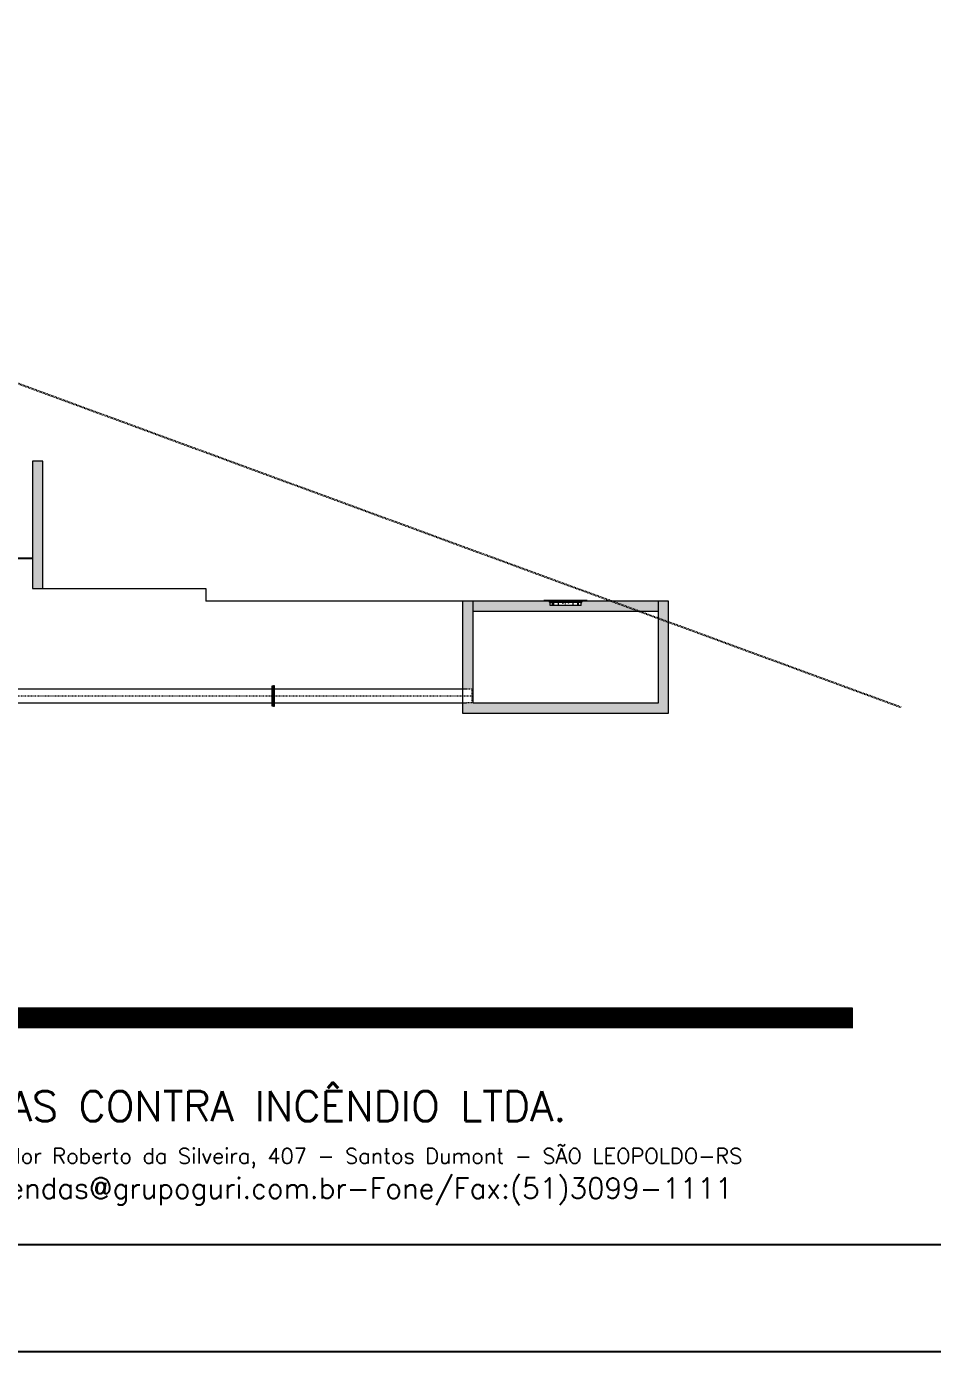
# Model space of a CAD drawing. Header units: millimetres. Extents: x -9869 to 940, y 100 to 694.
# Drawn here: x 612.5 to 739.6, y 100 to 286 of the extents above; entities that cross this region are included whole.
import ezdxf

# ---------------------------------------------------------------- set-up
doc = ezdxf.new("R2010")
doc.units = ezdxf.units.MM
for name, pattern in [('DASHDOT2', [0.5, 0.25, -0.125, 0, -0.125]), ('DASHED', [0.75, 0.5, -0.25]), ('SGC_DASHDOT', [1, 0.5, -0.25, 0, -0.25]), ('SGC_HIDDEN', [0.375, 0.25, -0.125])]:
    doc.linetypes.add(name, pattern=pattern)
for name, color, linetype, lineweight in [('Alvenaria', 8, 'Continuous', 9), ('OCUPAÇÃO', 7, 'Continuous', 20), ('PAREDE', 7, 'Continuous', 9), ('SGC-Conexoes (Linhas Externas)', 6, 'Continuous', 9), ('SGC-EIXOS', 9, 'SGC_DASHDOT', 9), ('SGC-PONTAS', 2, 'SGC_HIDDEN', 9), ('SGC-Tubos (Desenho Bifilar)', 6, 'Continuous', 9), ('TEXTOS', 7, 'Continuous', 25)]:
    doc.layers.add(name, color=color, linetype=linetype, lineweight=lineweight)
doc.layers.add('BSBAS--LC--', color=1, linetype='DASHDOT2')
doc.layers.add('level 5', color=3, linetype='Continuous')
doc.styles.add('ROMANS', font='ROMANS', dxfattribs={"height": 0.2})

# ---------------------------------------------------------------- blocks, each defined once
blk = doc.blocks.new('BB-2-LA07-N0-D0-S0', base_point=(116355, 1026152))
at = {"layer": 'SGC-Conexoes (Linhas Externas)'}
for p, q in [((115930, 1026064), (116780, 1026064)), ((115930, 1026052), (115930, 1026064)), ((115930, 1026052), (116780, 1026052)), ((116027, 1026064), (116050, 1026103)), ((116034, 1026064), (116058, 1026103)), ((116050, 1026152), (116660, 1026152)), ((116050, 1026152), (116050, 1026103)), ((116050, 1026103), (116058, 1026103)), ((116058, 1026064), (116058, 1026103)), ((116650, 1026085), (116060, 1026085)), ((116060, 1026085), (116060, 1026077)), ((116060, 1026077), (116650, 1026077)), ((116099, 1026152), (116612, 1026152)), ((116099, 1026152), (116099, 1026085)), ((116118, 1026064), (116118, 1026152)), ((116194, 1026085), (116194, 1026077)), ((116211, 1026064), (116211, 1026152)), ((116216, 1026085), (116216, 1026077)), ((116285, 1026064), (116296, 1026103)), ((116293, 1026064), (116304, 1026103)), ((116296, 1026103), (116304, 1026103)), ((116304, 1026064), (116304, 1026103)), ((116406, 1026064), (116406, 1026103)), ((116417, 1026064), (116406, 1026103)), ((116414, 1026103), (116406, 1026103)), ((116425, 1026064), (116414, 1026103)), ((116494, 1026085), (116494, 1026077)), ((116499, 1026064), (116499, 1026152)), ((116516, 1026085), (116516, 1026077)), ((116592, 1026064), (116592, 1026152)), ((116612, 1026152), (116612, 1026085)), ((116650, 1026085), (116650, 1026077)), ((116676, 1026064), (116653, 1026103)), ((116653, 1026064), (116653, 1026103)), ((116660, 1026103), (116653, 1026103)), ((116660, 1026152), (116660, 1026103)), ((116683, 1026064), (116660, 1026103)), ((116780, 1026052), (116780, 1026064))]:
    blk.add_line(p, q, dxfattribs=at)
at = {"layer": 'SGC-EIXOS'}
blk.add_line((116355, 1026152), (116355, 1026052), dxfattribs=at)
blk = doc.blocks.new('BB-1-CA06-N10-D250-S0-L5800')
at = {"layer": 'SGC-EIXOS'}
blk.add_line((2900, 0), (-2900, 0), dxfattribs=at)
at = {"layer": 'SGC-Tubos (Desenho Bifilar)'}
for p, q in [((2878, 137), (-2878, 137)), ((2878, -137), (-2878, -137))]:
    blk.add_line(p, q, dxfattribs=at)
for points in [[(-2900, -200), (-2900, 200), (-2878, 200), (-2878, -200)], [(2900, -200), (2900, 200), (2878, 200), (2878, -200)]]:
    blk.add_lwpolyline(points, close=True, dxfattribs=at)
blk = doc.blocks.new('BB-1-CA09-N10-D250-S0-L3900')
at = {"layer": 'SGC-EIXOS'}
blk.add_line((1950, 0), (-1950, 0), dxfattribs=at)
at = {"layer": 'SGC-PONTAS'}
blk.add_lwpolyline([(-1844.5, -137), (-1950, -137), (-1950, 137), (-1844.5, 137)], dxfattribs=at)
at = {"layer": 'SGC-Tubos (Desenho Bifilar)'}
for p, q in [((1928, 137), (-1844.5, 137)), ((1928, -137), (-1844.5, -137))]:
    blk.add_line(p, q, dxfattribs=at)
blk.add_lwpolyline([(1950, -200), (1950, 200), (1928, 200), (1928, -200)], close=True, dxfattribs=at)

msp = doc.modelspace()

# ---------------------------------------------------------------- hatches: boundary and pattern name
at = {"layer": 'Alvenaria'}
h = msp.add_hatch(dxfattribs=at)
h.set_pattern_fill('AR-CONC', color=256, scale=0.00714)
h.set_pattern_definition([(50, (-144.1113, -7117.4084), (1.30071405, -0.11379768), [0.13600817, -1.49608983]), (355, (-144.1113, -7117.4084), (-0.25162169, 1.36405728), [0.10880653, -1.19687603]), (100.451445, (-144.003, -7117.4179), (1.04909236, 1.25025954), [0.11558916, -1.27148176]), (46.1842, (-144.1113, -7117.0457), (1.93537864, -0.30016273), [0.20401225, -2.24413474]), (96.635558, (-143.95, -7117.0707), (1.69495543, 1.7665078), [0.1733838, -1.90722436]), (351.18415, (-144.1113, -7117.0457), (1.6949554, 1.7665078), [0.16320956, -1.7953059]), (21, (-143.93, -7117.1364), (1.08245645, -0.73012609), [0.13600817, -1.49608983]), (326, (-143.93, -7117.1364), (0.44123782, 1.31501666), [0.10880653, -1.19687186]), (71.451445, (-143.8398, -7117.1972), (1.52369427, 0.58489058), [0.11558916, -1.27147957]), (37.5, (-144.11135, -7117.4084), (0.022051195, 0.603683767), [0, -1.18236432, 0, -1.21500628, 0, -1.201405466]), (7.5, (-144.11135, -7117.4084), (0.477061404, 0.71524285), [0, -0.692734925, 0, -1.15516269, 0, -0.45789416]), (327.5, (-144.51574, -7117.4084), (0.968053972, -0.040900576), [0, -0.45336055, 0, -1.41448493, 0, -1.87691269]), (317.5, (-144.6971, -7117.4084), (1.05757366, 0.181533355), [0, -0.58936872, 0, -0.93936307, 0, -1.33288003])])
h.paths.add_polyline_path([(675.09, 205.36), (673.66, 205.36), (673.66, 193.04), (674.2, 193.04), (674.95, 193.04), (674.95, 191.08), (674.2, 191.08), (673.66, 191.08), (673.66, 189.65), (702.57, 189.65), (702.57, 205.36), (701.14, 205.36), (701.14, 191.08), (675.09, 191.08)])
h.paths.add_polyline_path([(685.94, 205.09), (685.77, 205.36), (685.08, 205.36), (675.09, 205.36), (675.09, 203.93), (701.14, 203.93), (701.14, 205.36), (690.46, 205.36), (690.29, 205.09), (690.29, 204.73), (685.94, 204.73)], flags=17)
h.paths.add_polyline_path([(614.76, 224.99), (613.33, 224.99), (613.33, 207.14), (614.76, 207.14)])

# ---------------------------------------------------------------- linework, layer by layer
for points in [[(100, 100), (940, 100), (940, 693.94), (100, 693.94)], [(150, 679), (925, 679), (925, 115), (150, 115)]]:
    msp.add_lwpolyline(points, close=True)
at = {"const_width": 2.88}
for points in [[(728.38, 146.89), (555.5, 146.89)], [(728.46, 146.8), (555.59, 146.8)]]:
    msp.add_lwpolyline(points, dxfattribs=at)
at = {"layer": 'BSBAS--LC--', "linetype": 'DASHED', "ltscale": 0.035}
msp.add_line((604.05, 238.58), (735.14, 190.49), dxfattribs=at)
at = {"layer": 'level 5'}
msp.add_line((613.33, 211.34), (609.76, 211.34), dxfattribs=at)
at = {"layer": 'PAREDE'}
for p, q in [((613.33, 207.14), (637.61, 207.14)), ((637.61, 207.14), (637.61, 205.36)), ((702.57, 205.36), (637.61, 205.36)), ((673.66, 205.36), (673.66, 189.65)), ((675.09, 205.36), (675.09, 191.08)), ((701.14, 191.08), (701.14, 205.36)), ((702.57, 189.65), (702.57, 205.36)), ((675.09, 203.93), (701.14, 203.93)), ((675.09, 191.08), (701.14, 191.08)), ((673.66, 189.65), (702.57, 189.65)), ((673.66, 189.65), (702.57, 189.65))]:
    msp.add_line(p, q, dxfattribs=at)
msp.add_lwpolyline([(614.76, 207.14), (614.76, 224.99), (613.33, 224.99), (613.33, 207.14)], dxfattribs=at)

# ---------------------------------------------------------------- block references
at = {"layer": 'SGC-Conexoes (Linhas Externas)', "xscale": 0.007139536271672189, "yscale": 0.007139536271672189, "zscale": 0.007139536271672189, "rotation": 180}
msp.add_blockref('BB-2-LA07-N0-D0-S0', (688.12, 204.73), dxfattribs=at)
at = {"layer": 'SGC-Tubos (Desenho Bifilar)', "xscale": 0.007139536271672189, "yscale": 0.007139536271672189, "zscale": 0.007139536271672189, "rotation": 180}
for name, p in [('BB-1-CA06-N10-D250-S0-L5800', (626.4, 192.06)), ('BB-1-CA09-N10-D250-S0-L3900', (661.03, 192.06))]:
    msp.add_blockref(name, p, dxfattribs=at)

# ---------------------------------------------------------------- texts
at = {"layer": 'OCUPAÇÃO', "color": 7, "linetype": 'Continuous', "style": 'ROMANS'}
msp.add_text('SISTEMAS CONTRA INCÊNDIO LTDA.', height=4.236, dxfattribs=at).set_placement((590.56, 132.32))
at = {"layer": 'TEXTOS', "color": 7, "linetype": 'Continuous', "style": 'ROMANS'}
for s, height, p in [('Rua Governador Roberto da Silveira, 407 - Santos Dumont - SÃO LEOPOLDO-RS', 2.1538, (591.45, 126.38)), ('E-mail: vendas@grupoguri.com.br-Fone/Fax:(51)3099-1111', 2.8718, (591.19, 121.49))]:
    msp.add_text(s, height=height, dxfattribs=at).set_placement(p)

doc.saveas('drawing.dxf')
